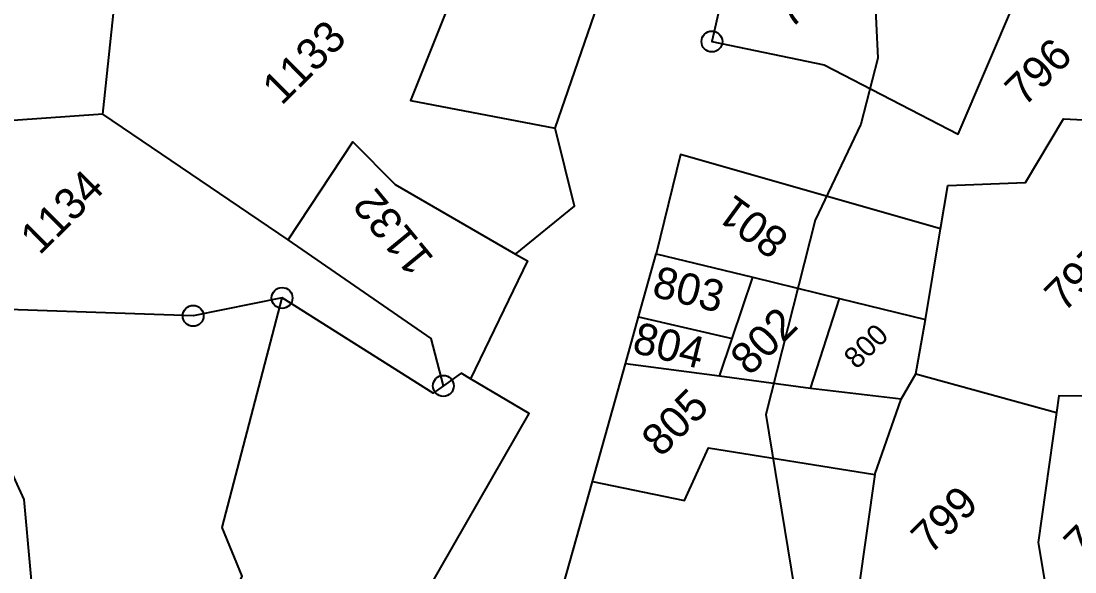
# Model space of a CAD drawing. Header units: metres. Extents: x 302481 to 307962, y 1946667 to 1951250.
# Drawn here: x 304774.8 to 305020.5, y 1948297.1 to 1948425.6 of the extents above; entities that cross this region are included whole.
import ezdxf

# ---------------------------------------------------------------- set-up
doc = ezdxf.new("R2010")
doc.units = ezdxf.units.M
for name, color, linetype in [('LINE_WATER', 4, 'Continuous'), ('POLY_PARCEL', 6, 'Continuous'), ('SYM_STONE', 1, 'Continuous'), ('TEXT_PARCEL', 7, 'Continuous')]:
    doc.layers.add(name, color=color, linetype=linetype)
doc.styles.add('TEXT_MAP', font='')
doc.styles.get('TEXT_MAP').set_extended_font_data('Kruti Dev 050')

# ---------------------------------------------------------------- blocks, each defined once
blk = doc.blocks.new('STONE')
blk.add_circle((0, 0), 0.851)

msp = doc.modelspace()

# ---------------------------------------------------------------- linework, layer by layer
at = {"layer": 'LINE_WATER'}
msp.add_lwpolyline([(304992.21, 1948592.75), (304996.57, 1948577), (305004.46, 1948552.75), (305002.5, 1948542.47), (304999.83, 1948537.49), (304997.42, 1948531.72), (304998.58, 1948520.9), (304995.07, 1948501.32), (304990.3, 1948484.21), (304981.07, 1948465.4), (304972.99, 1948447.13), (304973.74, 1948433.13), (304974.55, 1948416.93), (304970.58, 1948401.53), (304959.89, 1948379.18), (304948.42, 1948333.82), (304955.03, 1948293.53), (304955.54, 1948276.33), (304945.06, 1948247.9), (304927.72, 1948227.22), (304925.64, 1948225.69)], dxfattribs=at)
at = {"layer": 'POLY_PARCEL'}
for points in [[(304899.32, 1948400.61), (304919.99, 1948460.6), (304937.23, 1948493.92)], [(304945.02, 1948460.77), (304935.85, 1948420.79), (304962.04, 1948415.37), (304993.26, 1948399.22), (305006.67, 1948430.44)], [(304886.65, 1948459.75), (304865.54, 1948407.04), (304899.32, 1948400.61)], [(304793.83, 1948403.89), (304797.07, 1948434.76)], [(304793.83, 1948403.89), (304766.24, 1948401.92), (304755.8, 1948358.84)], [(304837.07, 1948374.6), (304793.83, 1948403.89)], [(304989.14, 1948377.1), (304990.82, 1948387.2), (305009, 1948387.89), (305017.84, 1948402.8), (305034.94, 1948401.93)], [(304890.08, 1948371.24), (304903.83, 1948382.38), (304899.32, 1948400.61)], [(304837.07, 1948374.6), (304852.14, 1948397.39), (304861.99, 1948387.49), (304890.08, 1948371.24)], [(304989.14, 1948377.1), (304928.51, 1948394.44), (304922.85, 1948371.32)], [(304985.66, 1948356.02), (304989.14, 1948377.1)], [(304873.23, 1948340.51), (304870.37, 1948351.52), (304837.07, 1948374.6)], [(304890.08, 1948371.24), (304892.83, 1948369.65), (304879.57, 1948342.15)], [(304918.74, 1948356.64), (304922.85, 1948371.32)], [(304922.85, 1948371.32), (304945.42, 1948365.82)], [(304940.6, 1948351.57), (304945.42, 1948365.82)], [(304945.42, 1948365.82), (304965.58, 1948360.91)], [(304835.62, 1948361.01), (304814.9, 1948356.84), (304755.8, 1948358.84)], [(304811.43, 1948193.06), (304799.8, 1948208.35), (304800.26, 1948239.24), (304813.22, 1948248.74), (304808.04, 1948257.01), (304826.31, 1948296.13), (304821.68, 1948307.46), (304835.62, 1948361.01)], [(304873.23, 1948340.51), (304870.84, 1948338.79), (304835.62, 1948361.01)], [(304958.85, 1948339.94), (304965.58, 1948360.91)], [(304965.58, 1948360.91), (304985.66, 1948356.02)], [(304915.67, 1948345.68), (304918.74, 1948356.64)], [(304918.74, 1948356.64), (304940.6, 1948351.57)], [(304983.39, 1948343.32), (304985.66, 1948356.02)], [(304937.62, 1948342.76), (304940.6, 1948351.57)], [(304907.98, 1948318.24), (304915.67, 1948345.68)], [(304937.62, 1948342.76), (304915.67, 1948345.68)], [(304879.57, 1948342.15), (304877.35, 1948343.47), (304873.23, 1948340.51)], [(304980.01, 1948337.45), (304983.39, 1948343.32)], [(304983.39, 1948343.32), (305016.17, 1948334.27)], [(304855.47, 1948243.92), (304856.24, 1948256.08), (304866.57, 1948287.62), (304893.22, 1948334.05), (304879.57, 1948342.15)], [(304958.85, 1948339.94), (304937.62, 1948342.76)], [(304980.01, 1948337.45), (304958.85, 1948339.94)], [(305039.97, 1948337.93), (305016.73, 1948338.22), (305016.17, 1948334.27)], [(304973.82, 1948319.82), (304980.01, 1948337.45)], [(305016.17, 1948334.27), (305011.92, 1948304.03), (305017, 1948273.91)], [(304766.89, 1948332.61), (304775.38, 1948314.05), (304778.4, 1948281.41), (304767.78, 1948272.64), (304735.14, 1948265.57)], [(304907.98, 1948318.24), (304929.48, 1948313.78), (304935.04, 1948326.04), (304973.82, 1948319.82)], [(304886.9, 1948243.14), (304907.98, 1948318.24)], [(304973.82, 1948319.82), (304968.1, 1948279.39)]]:
    msp.add_lwpolyline(points, dxfattribs=at)

# ---------------------------------------------------------------- block references
at = {"layer": 'SYM_STONE', "xscale": 2.862570097236071, "yscale": 2.862570097236071, "zscale": 2.862570097236071, "rotation": 44.8498280447801}
for p in [(304935.85, 1948420.79), (304835.62, 1948361.01), (304814.9, 1948356.84), (304873.23, 1948340.51)]:
    msp.add_blockref('STONE', p, dxfattribs=at)

# ---------------------------------------------------------------- texts
at = {"layer": 'TEXT_PARCEL', "ltscale": 10, "style": 'TEXT_MAP'}
for s, height, rotation, p in [('795', 7.361, 44.8498, (304954.24, 1948423.46)), ('796', 7.361, 44.8498, (305008.65, 1948405.39)), ('801', 7.361, 143.8324, (304954.22, 1948375.65)), ('797', 7.361, 44.8498, (305017.9, 1948357.45)), ('803', 7.361, 346.2357, (304921.6, 1948361.44)), ('802', 7.361, 44.8498, (304944.66, 1948342.62)), ('804', 7.361, 346.2357, (304916.99, 1948348.37)), ('800', 4.907, 44.8498, (304969.6, 1948344.2)), ('805', 7.361, 44.8498, (304923.95, 1948323.66)), ('799', 7.361, 44.8498, (304986.77, 1948301)), ('798', 7.361, 44.8498, (305022.42, 1948299.58))]:
    msp.add_text(s, height=height, rotation=rotation, dxfattribs=at).set_placement(p)
at = {"layer": 'TEXT_PARCEL', "style": 'TEXT_MAP'}
for s, rotation, p in [('1133', 44.8498, (304835.52, 1948405.7)), ('1134', 44.8498, (304779.08, 1948370.79)), ('1132', 129.4014, (304871.28, 1948370.18))]:
    msp.add_text(s, height=7.361, rotation=rotation, dxfattribs=at).set_placement(p)

doc.saveas('drawing.dxf')
